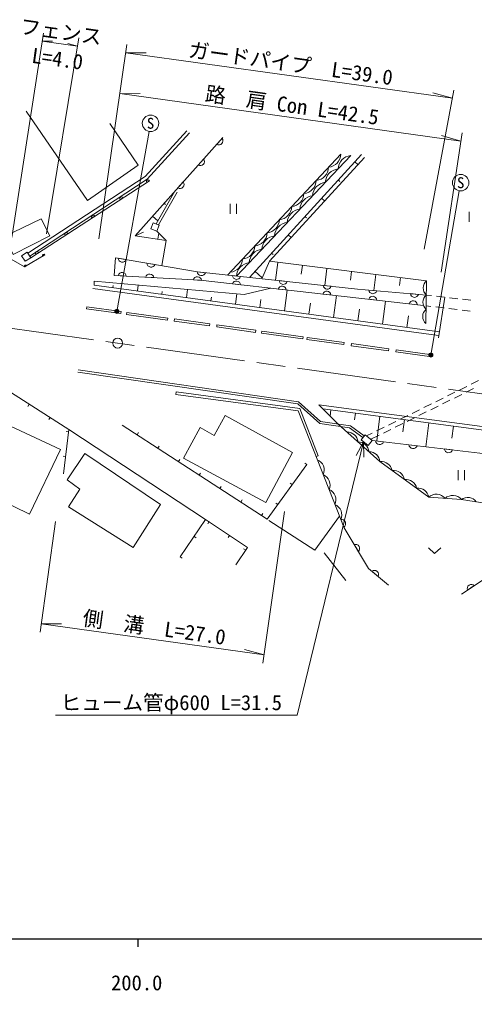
# Model space of a CAD drawing. Units: millimetres, scale not verified. Extents: x 40000 to 680000, y 20000 to 380000.
# Drawn here: x 253608 to 308861, y 198715 to 316462 of the extents above; entities that cross this region are included whole.
import ezdxf
from ezdxf.enums import TextEntityAlignment as Align

# ---------------------------------------------------------------- set-up
doc = ezdxf.new("R2010")
doc.units = ezdxf.units.MM
doc.header["$LTSCALE"] = 1000
doc.linetypes.add('CHAIN', pattern=[18.5, 12, -1.5, 3.5, -1.5])
for name, color, linetype, lineweight in [('M-BGD', 7, 'Continuous', 13), ('M-BMK', 2, 'CHAIN', 13), ('M-BMK-SRVR', 3, 'Continuous', 13), ('M-STR-HTXT', 7, 'Continuous', 13), ('M-STR-STRC', 7, 'Continuous', 13), ('M-TTL-BAND', 7, 'Continuous', 25)]:
    doc.layers.add(name, color=color, linetype=linetype, lineweight=lineweight)
doc.styles.add('ＭＳ ゴシック', font='')
doc.styles.get('ＭＳ ゴシック').set_extended_font_data('MS Gothic')

msp = doc.modelspace()

# ---------------------------------------------------------------- hatches: boundary and pattern name
at = {"layer": 'M-STR-HTXT'}
for points in [[(265647, 281204, -1), (265233, 280922, -1)], [(303754, 275908, -1), (303343, 275624, -1)]]:
    msp.add_hatch(color=256, dxfattribs=at).paths.add_polyline_path(points)

# ---------------------------------------------------------------- linework, layer by layer
at = {"layer": 'M-BGD'}
for p, q in [((278205, 302041), (277544, 301302)), ((275965, 299537), (275305, 298798)), ((278879, 285466), (292624, 300129)), ((279963, 285350), (293821, 299956)), ((281527, 285182), (295116, 300070)), ((294336, 299215), (294705, 298878)), ((254988, 287575), (269404, 296902)), ((269068, 296684), (269405, 296903)), ((273492, 296771), (272832, 296033)), ((292313, 296999), (292498, 296831)), ((270203, 291666), (272488, 295649)), ((265844, 294598), (266181, 294817)), ((270486, 291557), (272748, 295499)), ((290291, 294784), (290660, 294447)), ((271163, 294167), (271327, 294029)), ((279180, 294096), (279180, 292896)), ((279980, 294096), (279980, 292896)), ((262428, 292389), (262766, 292607)), ((269768, 292607), (270412, 292031)), ((288268, 292568), (288453, 292399)), ((308216, 293132), (308216, 291932)), ((259164, 290277), (259501, 290495)), ((267645, 290233), (268668, 290681)), ((270289, 290776), (271419, 289675)), ((270430, 289822), (270535, 290536)), ((270890, 286607), (271419, 289675)), ((286246, 290352), (286615, 290015)), ((255608, 287976), (255945, 288194)), ((256701, 287928), (256444, 287773)), ((266576, 287351), (265600, 287520)), ((284223, 288137), (284404, 287971)), ((254519, 286612), (254262, 286457)), ((270071, 286748), (269095, 286917)), ((283016, 285022), (283985, 287133)), ((284977, 287010), (284708, 284841)), ((287954, 286642), (287820, 285557)), ((290931, 286273), (290675, 284200)), ((265597, 285403), (266586, 285347)), ((268942, 285213), (269931, 285156)), ((276185, 285756), (275200, 285861)), ((280456, 285297), (279471, 285403)), ((282201, 285921), (283066, 285131)), ((293909, 285904), (293780, 284868)), ((296886, 285535), (296646, 283599)), ((299863, 285166), (299743, 284198)), ((262531, 283826), (304492, 278131)), ((262672, 284728), (262667, 284262)), ((262667, 284262), (304602, 278571)), ((280884, 283109), (262672, 284728)), ((264965, 283950), (264999, 284201)), ((267938, 283546), (268033, 284251)), ((274721, 284883), (275711, 284826)), ((279468, 284396), (280453, 284285)), ((284132, 283872), (280884, 283109)), ((285013, 283773), (285998, 283663)), ((286113, 284690), (285128, 284796)), ((291467, 284115), (290482, 284221)), ((270910, 283143), (270957, 283486)), ((273883, 282739), (274016, 283719)), ((276856, 282336), (276915, 282772)), ((279829, 281933), (279999, 283187)), ((285774, 281126), (286117, 283650)), ((290430, 283165), (291415, 283055)), ((291720, 280319), (292081, 282980)), ((296992, 283569), (296005, 283655)), ((302052, 283128), (301065, 283214)), ((303012, 283045), (303629, 282972)), ((304225, 282902), (305218, 282785)), ((304492, 277848), (305240, 282782)), ((305814, 282715), (306807, 282598)), ((282801, 281529), (282932, 282489)), ((288747, 280722), (288928, 282053)), ((296009, 282539), (296993, 282429)), ((297665, 279512), (298045, 282310)), ((300927, 281987), (301911, 281876)), ((302991, 281738), (303566, 281671)), ((304162, 281600), (305155, 281483)), ((307403, 282527), (308396, 282410)), ((294692, 279915), (294882, 281315)), ((300638, 279108), (300828, 280508)), ((305751, 281413), (306744, 281296)), ((307340, 281226), (308333, 281109)), ((260737, 273960), (287502, 270111)), ((308455, 272233), (309352, 272674)), ((272639, 271296), (272599, 270999)), ((305584, 270819), (306481, 271260)), ((306411, 270557), (307308, 270999)), ((307019, 271526), (307916, 271967)), ((307846, 271264), (308743, 271706)), ((254793, 269799), (254632, 269546)), ((302713, 269405), (303611, 269846)), ((304149, 270112), (305046, 270553)), ((304976, 269850), (305873, 270292)), ((291428, 269130), (291328, 268377)), ((294402, 268736), (294296, 267922)), ((301278, 268698), (302175, 269139)), ((302105, 268436), (303002, 268878)), ((303540, 269143), (304437, 269585)), ((257326, 268191), (257165, 267938)), ((297376, 268341), (296980, 265358)), ((298407, 267284), (299305, 267726)), ((299234, 267022), (300131, 267464)), ((299843, 267991), (300740, 268433)), ((300349, 267947), (300152, 266455)), ((300670, 267729), (301567, 268171)), ((303323, 267553), (302939, 264655)), ((259578, 266450), (259280, 266486)), ((276215, 255850), (259613, 266739)), ((267883, 266109), (268046, 266361)), ((295742, 265971), (296434, 266312)), ((296972, 266577), (297869, 267019)), ((297799, 266315), (298696, 266757)), ((306297, 267158), (306105, 265709)), ((296262, 265558), (297261, 266050)), ((297819, 265259), (296835, 265375)), ((270400, 264477), (270563, 264728)), ((301875, 264780), (300891, 264896)), ((306170, 264273), (305186, 264389)), ((259219, 263472), (258921, 263508)), ((272917, 262845), (273080, 263096)), ((288505, 262485), (288263, 262662)), ((289613, 263458), (289892, 263568)), ((275434, 261212), (275597, 261464)), ((306854, 261811), (306854, 260611)), ((307654, 261811), (307654, 260611)), ((286732, 260065), (286490, 260242)), ((277951, 259580), (278115, 259832)), ((280468, 257948), (280632, 258199)), ((284959, 257645), (284717, 257822)), ((276630, 255571), (276462, 255322)), ((282985, 256316), (283149, 256567)), ((292615, 255827), (292978, 254905)), ((274812, 253781), (275060, 253613)), ((279120, 253898), (278952, 253649)), ((281075, 252119), (280825, 252285)), ((294238, 252784), (294750, 251935)), ((307274, 246782), (316216, 252714)), ((273129, 251298), (273377, 251129)), ((290592, 251788), (293246, 248451)), ((296390, 249551), (297148, 248913)), ((307997, 247261), (308822, 247809))]:
    msp.add_line(p, q, dxfattribs=at)
for points in [[(254428, 305356), (261862, 294520), (268006, 298808), (264589, 303834)], [(254650, 288102), (268864, 297422), (273946, 302969)], [(254866, 287765), (269125, 297114), (274241, 302698)], [(278297, 302144), (267645, 290233), (271419, 289675)], [(302956, 279589), (303040, 284773), (283985, 287133), (295485, 299733)], [(252606, 287402), (254245, 286446), (256701, 287928)], [(303012, 283045), (294655, 283773), (275231, 285858), (265292, 287573), (265093, 285432), (275554, 284835), (302656, 281793)], [(260701, 273712), (287391, 269874), (290060, 267480), (293693, 266940), (295301, 265766)], [(249780, 267806), (251039, 272182), (259613, 266739), (258964, 261367)], [(272599, 270999), (287432, 269003), (293011, 254820), (295977, 249899), (298392, 247866)], [(272639, 271296), (287647, 269277), (289892, 263568)], [(287502, 270111), (290171, 267717), (293791, 267178), (295457, 265962)], [(320134, 265727), (289967, 269727), (292314, 267398), (297377, 262844), (303304, 258538), (307269, 258253), (310869, 257685), (314664, 256621), (315058, 254861), (316216, 252714), (317255, 251805), (319074, 249454), (319224, 245034)], [(290436, 269261), (365165, 259354), (385173, 256713), (403085, 255328), (422965, 255048), (423260, 255048)], [(288505, 262485), (283663, 255876), (266101, 267264)], [(296433, 265422), (317734, 262909), (317565, 260313), (315115, 257264), (315577, 254987), (316533, 252968), (317547, 252081), (319470, 249597), (319624, 245048)], [(273129, 251298), (276215, 255850), (281289, 252440), (279872, 250316)], [(283883, 255696), (289452, 252096), (292454, 256236)], [(303255, 252391), (304005, 251691), (304755, 252391)]]:
    msp.add_lwpolyline(points, dxfattribs=at)
for points in [[(252867, 287940), (257308, 290219), (256254, 292273), (251810, 290140)], [(269830, 291810), (270576, 291522), (270289, 290776), (269542, 291063)], [(253883, 287816), (254556, 288248), (254988, 287575), (254315, 287143)], [(273544, 263265), (283528, 257901), (286770, 263935), (278585, 268437), (277257, 266023), (275534, 266970)], [(249023, 259306), (254830, 256471), (258595, 264322), (252529, 267139)], [(295571, 266106), (296433, 265422), (295936, 264796), (295074, 265479)], [(261562, 263832), (259401, 260652), (260953, 259504), (259580, 257358), (267404, 252418), (270719, 257659)]]:
    msp.add_lwpolyline(points, close=True, dxfattribs=at)
for centre, radius, start, end in [((277802, 301737), 505, 239.36242, 37.02061), ((275562, 299233), 505, 239.36242, 37.02061), ((290970, 300185), 1655, 275.63267, 358.06521), ((293992, 298252), 1712, 95.70459, 177.3053), ((289478, 298594), 1655, 275.63267, 358.06521), ((292452, 296630), 1712, 95.70459, 177.3053), ((269219, 296820), 203, 23.94047, 221.86385), ((273089, 296467), 505, 239.36242, 37.02061), ((287987, 297003), 1655, 275.63267, 358.06521), ((290912, 295007), 1712, 95.70459, 177.3053), ((265995, 294734), 203, 23.94047, 221.86385), ((286495, 295411), 1655, 275.63267, 358.06521), ((289372, 293384), 1712, 95.70459, 177.3053), ((285003, 293820), 1655, 275.63267, 358.06521), ((287832, 291761), 1712, 95.70459, 177.3053), ((262580, 292525), 203, 23.94047, 221.86385), ((283511, 292229), 1655, 275.63267, 358.06521), ((286293, 290138), 1712, 95.70459, 177.3053), ((259315, 290413), 203, 23.94047, 221.86385), ((282019, 290637), 1655, 275.63267, 358.06521), ((284753, 288515), 1712, 95.70459, 177.3053), ((280528, 289046), 1655, 275.63267, 358.06521), ((283213, 286892), 1712, 95.70459, 177.3053), ((255759, 288112), 203, 23.94047, 221.86385), ((256572, 287850), 150, 31.09172, 211.09172), ((266105, 287532), 505, 181.38268, 339.04087), ((279036, 287455), 1655, 275.63267, 358.06521), ((254391, 286535), 150, 31.09172, 211.09172), ((269600, 286929), 505, 181.38268, 339.04087), ((281673, 285270), 1712, 95.70459, 177.3053), ((266086, 285278), 505, 7.90549, 165.56368), ((269431, 285087), 505, 7.90549, 165.56368), ((275211, 284757), 505, 7.90549, 165.56368), ((275703, 285906), 505, 185.04347, 342.70167), ((279974, 285447), 505, 185.04347, 342.70167), ((279949, 284243), 505, 4.76566, 162.42385), ((285495, 283621), 505, 4.76566, 162.42385), ((285631, 284840), 505, 185.04347, 342.70167), ((290985, 284265), 505, 185.04347, 342.70167), ((303739, 283897), 1120, 128.59898, 229.54534), ((290912, 283013), 505, 4.76566, 162.42385), ((296507, 283710), 505, 186.19231, 343.8505), ((296490, 282387), 505, 4.76566, 162.42385), ((301567, 283269), 505, 186.19231, 343.8505), ((303711, 282169), 1120, 128.59898, 229.54534), ((301408, 281834), 505, 4.76566, 162.42385), ((303683, 280442), 1120, 128.59898, 229.54534), ((293385, 265098), 1338, 6.00832, 90.05212), ((294716, 263900), 1338, 6.00832, 90.05212), ((297338, 265414), 505, 184.44071, 342.0989), ((296046, 262702), 1338, 6.00832, 90.05212), ((301395, 264935), 505, 184.44071, 342.0989), ((305690, 264429), 505, 184.44071, 342.0989), ((289267, 261841), 1336, 334.63766, 68.30642), ((297536, 261503), 1349, 11.31821, 96.79161), ((299018, 260428), 1349, 11.31821, 96.79161), ((289981, 260027), 1336, 334.63766, 68.30642), ((300500, 259353), 1349, 11.31821, 96.79161), ((290694, 258213), 1336, 334.63766, 68.30642), ((301983, 258279), 1349, 11.31821, 96.79161), ((304228, 257528), 1369, 39.32965, 132.46582), ((306210, 257386), 1369, 39.32965, 132.46582), ((308032, 257242), 1267, 35.02351, 127.04407), ((291408, 256400), 1336, 334.63766, 68.30642), ((292705, 255330), 505, 302.64295, 100.30114), ((294410, 252309), 505, 312.24741, 109.9056), ((296706, 249157), 505, 331.08638, 128.74457), ((308464, 247454), 505, 44.73441, 202.39261)]:
    msp.add_arc(centre, radius, start, end, dxfattribs=at)
at = {"layer": 'M-BMK'}
msp.add_lwpolyline([(67475, 304739), (364877, 263406), (385354, 260975), (403128, 259491), (423605, 259429), (428149, 259733)], dxfattribs=at)
at = {"layer": 'M-BMK-SRVR'}
msp.add_circle((265529, 277214), 600, dxfattribs=at)
at = {"layer": 'M-STR-HTXT'}
for p, q in [((252704, 290016), (256536, 314810)), ((256383, 313821), (257611, 313823)), ((256383, 313821), (260677, 313225)), ((256888, 290460), (260841, 314211)), ((260677, 313225), (259497, 313561)), ((263266, 289852), (266663, 313402)), ((266521, 312412), (268976, 312416)), ((266521, 312412), (306165, 306903)), ((265807, 307464), (307208, 301710)), ((265832, 307460), (268287, 307464)), ((302753, 288588), (306348, 307887)), ((306165, 306903), (303804, 307576)), ((265440, 281063), (269352, 302882)), ((304798, 285811), (307358, 302698)), ((307208, 301710), (304847, 302383)), ((303549, 275766), (307004, 295678)), ((295369, 265245), (287328, 232117)), ((295369, 265245), (294478, 263609)), ((295369, 265245), (295411, 263383)), ((285774, 256812), (283160, 238417)), ((257985, 255569), (256110, 242177)), ((256249, 243167), (258704, 243171)), ((256249, 243167), (283300, 239408)), ((283300, 239408), (280939, 240081)), ((287328, 232117), (257983, 232117))]:
    msp.add_line(p, q, dxfattribs=at)
for centre in [(265440, 281063), (303549, 275766)]:
    msp.add_circle(centre, 250, dxfattribs=at)
at = {"layer": 'M-STR-STRC'}
for p, q in [((261741, 281375), (261776, 281622)), ((261776, 281622), (265961, 281041)), ((261741, 281375), (265926, 280793)), ((265961, 281041), (265926, 280793)), ((266630, 280948), (266596, 280700)), ((266596, 280700), (271604, 280004)), ((266630, 280948), (271638, 280252)), ((271638, 280252), (271604, 280004)), ((272434, 280141), (272400, 279893)), ((272400, 279893), (276700, 279296)), ((272434, 280141), (276735, 279543)), ((276735, 279543), (276700, 279296)), ((277593, 279424), (277559, 279176)), ((277559, 279176), (282261, 278523)), ((277593, 279424), (282295, 278771)), ((282295, 278771), (282261, 278523)), ((283048, 278666), (283014, 278418)), ((283014, 278418), (288024, 277722)), ((283048, 278666), (288059, 277970)), ((288059, 277970), (288024, 277722)), ((288539, 277903), (288505, 277655)), ((288539, 277903), (293035, 277278)), ((288505, 277655), (293000, 277030)), ((293035, 277278), (293000, 277030)), ((293929, 277154), (293895, 276906)), ((293895, 276906), (298400, 276280)), ((293929, 277154), (298435, 276528)), ((298435, 276528), (298400, 276280)), ((299326, 276404), (299291, 276156)), ((299291, 276156), (303684, 275546)), ((299326, 276404), (303719, 275793)), ((303719, 275793), (303684, 275546))]:
    msp.add_line(p, q, dxfattribs=at)
for centre in [(269528, 303867), (307175, 296663)]:
    msp.add_circle(centre, 1000, dxfattribs=at)
at = {"layer": 'M-TTL-BAND'}
for p, q in [((40000, 205000), (579000, 205000)), ((268000, 205000), (268000, 204000))]:
    msp.add_line(p, q, dxfattribs=at)

# ---------------------------------------------------------------- texts
at = {"layer": 'M-STR-HTXT', "style": 'ＭＳ ゴシック'}
for s, p in [('フェンス', (258460, 313533)), ('ガードパイプ\u3000L=39.0', (286343, 309658)), ('L=4.0', (258025, 310242)), ('路\u3000肩 Con L=42.5', (286507, 304587)), ('側\u3000溝\u3000L=27.0', (269775, 241287))]:
    msp.add_text(s, height=1833, rotation=352.088, dxfattribs=at).set_placement(p, align=Align.BOTTOM_CENTER)
msp.add_text('ヒューム管φ600 L=31.5', height=1833, dxfattribs=at).set_placement((285483, 232167), align=Align.BOTTOM_RIGHT)
at = {"layer": 'M-STR-STRC', "style": 'ＭＳ ゴシック'}
for p in [(269528, 303867), (307175, 296663)]:
    msp.add_text('S', height=1320, dxfattribs=at).set_placement(p, align=Align.MIDDLE_CENTER)
at = {"layer": 'M-TTL-BAND', "style": 'ＭＳ ゴシック'}
msp.add_text('200.0', height=1833, dxfattribs=at).set_placement((267844, 198195), align=Align.BOTTOM_CENTER)

doc.saveas('drawing.dxf')
